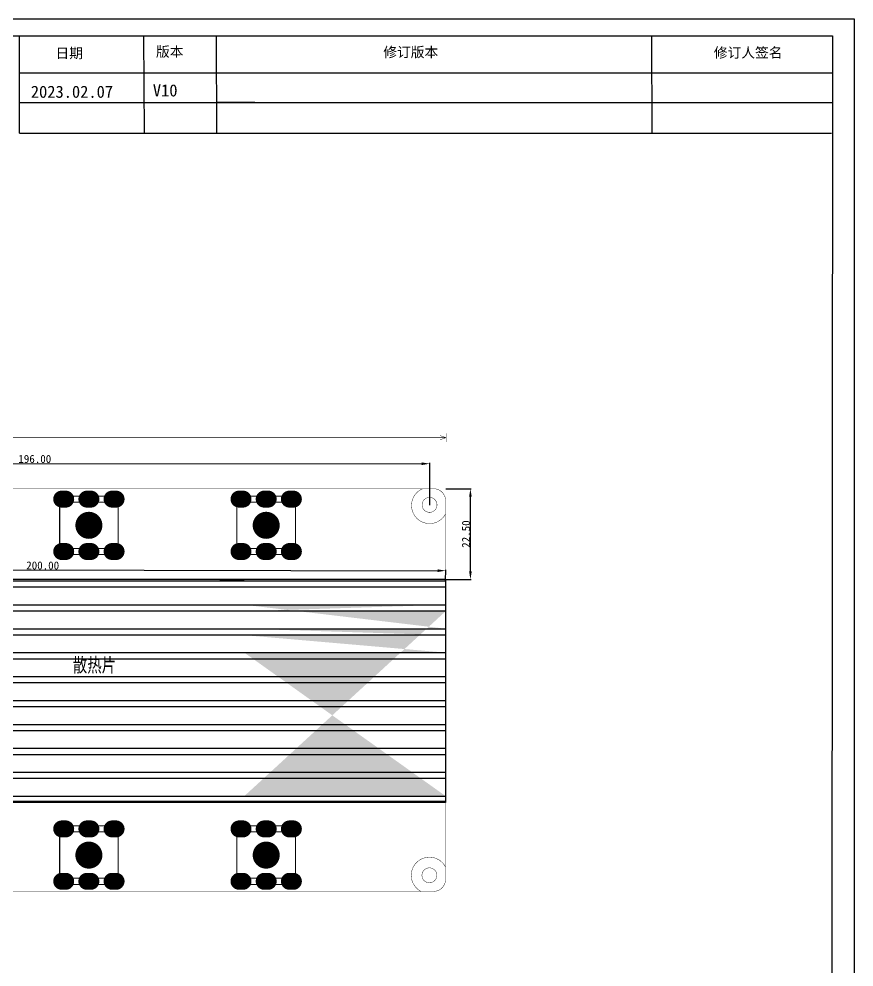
# Model space of a CAD drawing. Extents: x 146 to 716, y -182 to 207.
# Drawn here: x 508.9 to 716.1, y -27.9 to 207.4 of the extents above; entities that cross this region are included whole.
import ezdxf

# ---------------------------------------------------------------- set-up
doc = ezdxf.new("R2010")
doc.units = 0
doc.header["$MEASUREMENT"] = 0
doc.layers.get('0').update_dxf_attribs({"linetype": 'CONTINUOUS'})
doc.layers.get('Defpoints').update_dxf_attribs({"linetype": 'CONTINUOUS'})
for name, color, linetype in [('BOTTOMLAYER', 5, 'CONTINUOUS'), ('BOTTOMOVERLAY', 54, 'CONTINUOUS'), ('BOTTOMSOLDER', 6, 'CONTINUOUS'), ('KEEPOUTLAYER', 6, 'CONTINUOUS'), ('MULTILAYER', 9, 'CONTINUOUS'), ('TOPLAYER', 1, 'CONTINUOUS'), ('TOPOVERLAY', 2, 'CONTINUOUS'), ('TOPSOLDER', 216, 'CONTINUOUS')]:
    doc.layers.add(name, color=color, linetype=linetype)
doc.styles.add('W0$254', font='simplex', dxfattribs={"width": 0.75})
doc.dimstyles.get("Standard").update_dxf_attribs({"dimtxt": 0.18, "dimasz": 0.18, "dimexe": 0.18, "dimexo": 0.0625, "dimgap": 0.09, "dimtad": 0, "dimtih": 1, "dimtoh": 1, "dimdec": 4, "dimzin": 0, "dimdsep": 46, "dimtxsty": 'Standard', "dimcen": 0.09, "dimadec": 0, "dimazin": 0, "dimtfac": 1, "dimtdec": 4, "dimtofl": 0, "dimtmove": 0, "dimatfit": 0, "dimfxl": 1, "dimtolj": 1, "dimtzin": 0, "dimarcsym": 0})

# ---------------------------------------------------------------- blocks, each defined once
blk = doc.blocks.new('PCB_5_B_5')
at = {"layer": 'BOTTOMLAYER', "const_width": 4}
for points in [[(-6.5, 5.75), (-6.5, 6.75)], [(6.5, 5.75), (6.5, 6.75)], [(-6.5, -0.5), (-6.5, 0.5)], [(6.5, -0.5), (6.5, 0.5)], [(-6.5, -6.75), (-6.5, -5.75)], [(6.5, -6.75), (6.5, -5.75)]]:
    blk.add_lwpolyline(points, dxfattribs=at)
at = {"layer": 'BOTTOMLAYER'}
for points, const_width in [([(-7.5, 6.75, 1), (-5.5, 6.75, 1)], 2), ([(-7.5, 5.75, 1), (-5.5, 5.75, 1)], 2), ([(5.5, 6.75, 1), (7.5, 6.75, 1)], 2), ([(5.5, 5.75, 1), (7.5, 5.75, 1)], 2), ([(-7.5, 0.5, 1), (-5.5, 0.5, 1)], 2), ([(-1.63, 0, 1), (1.63, 0, 1)], 3.25), ([(5.5, 0.5, 1), (7.5, 0.5, 1)], 2), ([(-7.5, -0.5, 1), (-5.5, -0.5, 1)], 2), ([(5.5, -0.5, 1), (7.5, -0.5, 1)], 2), ([(-7.5, -5.75, 1), (-5.5, -5.75, 1)], 2), ([(5.5, -5.75, 1), (7.5, -5.75, 1)], 2), ([(-7.5, -6.75, 1), (-5.5, -6.75, 1)], 2), ([(5.5, -6.75, 1), (7.5, -6.75, 1)], 2)]:
    blk.add_lwpolyline(points, format="xyb", close=True, dxfattribs=dict(at, const_width=const_width))
at = {"layer": 'BOTTOMOVERLAY', "const_width": 0.25}
for points in [[(-7.25, 7.25), (7.25, 7.25)], [(-7.25, 7.25), (-7.25, -7.25)], [(-5.75, 7.25), (-5.75, -7.25)], [(5.75, 7.25), (5.75, -7.25)], [(7.25, 7.25), (7.25, -7.25)], [(-7.25, -7.25), (7.25, -7.25)]]:
    blk.add_lwpolyline(points, dxfattribs=at)
at = {"layer": 'BOTTOMOVERLAY', "const_width": 0.125}
for points in [[(-7.31, 7.25, 1), (-7.19, 7.25, 1)], [(-7.31, 7.25, 1), (-7.19, 7.25, 1)], [(-5.81, 7.25, 1), (-5.69, 7.25, 1)], [(5.69, 7.25, 1), (5.81, 7.25, 1)], [(7.19, 7.25, 1), (7.31, 7.25, 1)], [(7.19, 7.25, 1), (7.31, 7.25, 1)], [(-7.31, -7.25, 1), (-7.19, -7.25, 1)], [(-7.31, -7.25, 1), (-7.19, -7.25, 1)], [(-5.81, -7.25, 1), (-5.69, -7.25, 1)], [(5.69, -7.25, 1), (5.81, -7.25, 1)], [(7.19, -7.25, 1), (7.31, -7.25, 1)], [(7.19, -7.25, 1), (7.31, -7.25, 1)]]:
    blk.add_lwpolyline(points, format="xyb", close=True, dxfattribs=at)
at = {"layer": 'BOTTOMSOLDER', "const_width": 4.2}
for points in [[(-6.5, 5.75), (-6.5, 6.75)], [(6.5, 5.75), (6.5, 6.75)], [(-6.5, -0.5), (-6.5, 0.5)], [(6.5, -0.5), (6.5, 0.5)], [(-6.5, -6.75), (-6.5, -5.75)], [(6.5, -6.75), (6.5, -5.75)]]:
    blk.add_lwpolyline(points, dxfattribs=at)
at = {"layer": 'BOTTOMSOLDER'}
for points, const_width in [([(-7.55, 6.75, 1), (-5.45, 6.75, 1)], 2.1), ([(-7.55, 5.75, 1), (-5.45, 5.75, 1)], 2.1), ([(5.45, 6.75, 1), (7.55, 6.75, 1)], 2.1), ([(5.45, 5.75, 1), (7.55, 5.75, 1)], 2.1), ([(-7.55, 0.5, 1), (-5.45, 0.5, 1)], 2.1), ([(-1.68, 0, 1), (1.68, 0, 1)], 3.35), ([(5.45, 0.5, 1), (7.55, 0.5, 1)], 2.1), ([(-7.55, -0.5, 1), (-5.45, -0.5, 1)], 2.1), ([(5.45, -0.5, 1), (7.55, -0.5, 1)], 2.1), ([(-7.55, -5.75, 1), (-5.45, -5.75, 1)], 2.1), ([(-7.55, -6.75, 1), (-5.45, -6.75, 1)], 2.1), ([(5.45, -5.75, 1), (7.55, -5.75, 1)], 2.1), ([(5.45, -6.75, 1), (7.55, -6.75, 1)], 2.1)]:
    blk.add_lwpolyline(points, format="xyb", close=True, dxfattribs=dict(at, const_width=const_width))
at = {"layer": 'MULTILAYER', "const_width": 4}
for points in [[(-6.5, 5.75), (-6.5, 6.75)], [(6.5, 5.75), (6.5, 6.75)], [(-6.5, -0.5), (-6.5, 0.5)], [(6.5, -0.5), (6.5, 0.5)], [(-6.5, -6.75), (-6.5, -5.75)], [(6.5, -6.75), (6.5, -5.75)]]:
    blk.add_lwpolyline(points, dxfattribs=at)
at = {"layer": 'MULTILAYER'}
for points, const_width in [([(-7.5, 6.75, 1), (-5.5, 6.75, 1)], 2), ([(-7.5, 5.75, 1), (-5.5, 5.75, 1)], 2), ([(5.5, 6.75, 1), (7.5, 6.75, 1)], 2), ([(5.5, 5.75, 1), (7.5, 5.75, 1)], 2), ([(-7.5, 0.5, 1), (-5.5, 0.5, 1)], 2), ([(-1.63, 0, 1), (1.63, 0, 1)], 3.25), ([(5.5, 0.5, 1), (7.5, 0.5, 1)], 2), ([(-7.5, -0.5, 1), (-5.5, -0.5, 1)], 2), ([(5.5, -0.5, 1), (7.5, -0.5, 1)], 2), ([(-7.5, -5.75, 1), (-5.5, -5.75, 1)], 2), ([(5.5, -5.75, 1), (7.5, -5.75, 1)], 2), ([(-7.5, -6.75, 1), (-5.5, -6.75, 1)], 2), ([(5.5, -6.75, 1), (7.5, -6.75, 1)], 2)]:
    blk.add_lwpolyline(points, format="xyb", close=True, dxfattribs=dict(at, const_width=const_width))
at = {"layer": 'TOPLAYER', "const_width": 4}
for points in [[(-6.5, 5.75), (-6.5, 6.75)], [(6.5, 5.75), (6.5, 6.75)], [(-6.5, -0.5), (-6.5, 0.5)], [(6.5, -0.5), (6.5, 0.5)], [(-6.5, -6.75), (-6.5, -5.75)], [(6.5, -6.75), (6.5, -5.75)]]:
    blk.add_lwpolyline(points, dxfattribs=at)
at = {"layer": 'TOPLAYER'}
for points, const_width in [([(-7.5, 6.75, 1), (-5.5, 6.75, 1)], 2), ([(-7.5, 5.75, 1), (-5.5, 5.75, 1)], 2), ([(5.5, 6.75, 1), (7.5, 6.75, 1)], 2), ([(5.5, 5.75, 1), (7.5, 5.75, 1)], 2), ([(-7.5, 0.5, 1), (-5.5, 0.5, 1)], 2), ([(-1.63, 0, 1), (1.63, 0, 1)], 3.25), ([(5.5, 0.5, 1), (7.5, 0.5, 1)], 2), ([(-7.5, -0.5, 1), (-5.5, -0.5, 1)], 2), ([(5.5, -0.5, 1), (7.5, -0.5, 1)], 2), ([(-7.5, -5.75, 1), (-5.5, -5.75, 1)], 2), ([(5.5, -5.75, 1), (7.5, -5.75, 1)], 2), ([(-7.5, -6.75, 1), (-5.5, -6.75, 1)], 2), ([(5.5, -6.75, 1), (7.5, -6.75, 1)], 2)]:
    blk.add_lwpolyline(points, format="xyb", close=True, dxfattribs=dict(at, const_width=const_width))
at = {"layer": 'TOPSOLDER', "const_width": 4.2}
for points in [[(-6.5, 5.75), (-6.5, 6.75)], [(6.5, 5.75), (6.5, 6.75)], [(-6.5, -0.5), (-6.5, 0.5)], [(6.5, -0.5), (6.5, 0.5)], [(-6.5, -6.75), (-6.5, -5.75)], [(6.5, -6.75), (6.5, -5.75)]]:
    blk.add_lwpolyline(points, dxfattribs=at)
at = {"layer": 'TOPSOLDER'}
for points, const_width in [([(-7.55, 6.75, 1), (-5.45, 6.75, 1)], 2.1), ([(-7.55, 5.75, 1), (-5.45, 5.75, 1)], 2.1), ([(5.45, 6.75, 1), (7.55, 6.75, 1)], 2.1), ([(5.45, 5.75, 1), (7.55, 5.75, 1)], 2.1), ([(-7.55, 0.5, 1), (-5.45, 0.5, 1)], 2.1), ([(-1.68, 0, 1), (1.68, 0, 1)], 3.35), ([(5.45, 0.5, 1), (7.55, 0.5, 1)], 2.1), ([(-7.55, -0.5, 1), (-5.45, -0.5, 1)], 2.1), ([(5.45, -0.5, 1), (7.55, -0.5, 1)], 2.1), ([(-7.55, -5.75, 1), (-5.45, -5.75, 1)], 2.1), ([(-7.55, -6.75, 1), (-5.45, -6.75, 1)], 2.1), ([(5.45, -5.75, 1), (7.55, -5.75, 1)], 2.1), ([(5.45, -6.75, 1), (7.55, -6.75, 1)], 2.1)]:
    blk.add_lwpolyline(points, format="xyb", close=True, dxfattribs=dict(at, const_width=const_width))
blk = doc.blocks.new('*U58')
at = {"linetype": 'Continuous'}
for p, q in [((-101.04, 0.8), (98.96, 0.8)), ((98.96, -0.8), (-101.04, -0.8))]:
    blk.add_line(p, q, dxfattribs=at)
blk = doc.blocks.new('*U59')
at = {"color": 0, "linetype": 'ByBlock', "lineweight": -2, "transparency": 16777216}
for p in [(0, 53.4), (0, 47.47), (0, 41.53), (0, 35.6), (0, 29.67), (0, 23.73), (0, 17.8), (0, 11.87), (0, 5.93), (0, 0)]:
    blk.add_blockref('*U58', p, dxfattribs=at)
blk = doc.blocks.new('*D65')
at = {"color": 3, "linetype": 'Continuous', "lineweight": -2, "transparency": 16777216}
for p, q in [((414.82, 86.9), (414.83, 97.36)), ((416.83, 97.18), (608.83, 97.02)), ((610.82, 86.74), (610.83, 97.2))]:
    blk.add_line(p, q, dxfattribs=at)
at = {"color": 3, "linetype": 'Continuous', "lineweight": 30, "transparency": 16777216}
for points in [[(416.83, 97.51), (416.83, 96.85), (414.83, 97.18)], [(608.83, 97.35), (608.83, 96.69), (610.83, 97.02)]]:
    blk.add_solid(points, dxfattribs=at)
at = {"layer": 'Defpoints', "color": 0, "linetype": 'Continuous', "lineweight": 30, "transparency": 16777216}
for p in [(610.83, 97.02), (414.82, 86.84), (610.82, 86.68)]:
    blk.add_point(p, dxfattribs=at)
at = {"color": 3, "linetype": 'Continuous', "lineweight": 30, "transparency": 16777216, "insert": (512.83, 98.19), "char_height": 2, "attachment_point": 5, "rotation": 359.9519}
blk.add_mtext('\\A1;196.00', dxfattribs=at)
blk = doc.blocks.new('*D67')
at = {"color": 3, "linetype": 'Continuous', "lineweight": -2, "transparency": 16777216}
for p, q in [((614.85, 90.81), (621.11, 90.81)), ((620.93, 70.31), (620.93, 88.81)), ((614.85, 68.31), (621.11, 68.31))]:
    blk.add_line(p, q, dxfattribs=at)
at = {"color": 3, "linetype": 'Continuous', "lineweight": 30, "transparency": 16777216}
for points in [[(620.6, 88.81), (621.26, 88.81), (620.93, 90.81)], [(620.6, 70.31), (621.26, 70.31), (620.93, 68.31)]]:
    blk.add_solid(points, dxfattribs=at)
at = {"layer": 'Defpoints', "color": 0, "linetype": 'Continuous', "lineweight": 30, "transparency": 16777216}
for p in [(614.78, 90.81), (620.93, 90.81), (614.78, 68.31)]:
    blk.add_point(p, dxfattribs=at)
at = {"color": 3, "linetype": 'Continuous', "lineweight": 30, "transparency": 16777216, "insert": (619.84, 79.56), "char_height": 2, "attachment_point": 5, "rotation": 90}
blk.add_mtext('\\A1;22.50', dxfattribs=at)
blk = doc.blocks.new('*D72')
at = {"color": 3, "linetype": 'Continuous', "lineweight": -2, "transparency": 16777216}
for p, q in [((414.78, 68.38), (414.79, 71.02)), ((416.79, 70.84), (612.79, 70.48)), ((614.78, 68.01), (614.79, 70.66))]:
    blk.add_line(p, q, dxfattribs=at)
at = {"color": 3, "linetype": 'Continuous', "lineweight": 30, "transparency": 16777216}
for points in [[(416.79, 71.17), (416.79, 70.51), (414.79, 70.84)], [(612.79, 70.81), (612.79, 70.15), (614.79, 70.48)]]:
    blk.add_solid(points, dxfattribs=at)
at = {"layer": 'Defpoints', "color": 0, "linetype": 'Continuous', "lineweight": 30, "transparency": 16777216}
for p in [(414.78, 68.31), (614.79, 70.48), (614.78, 67.95)]:
    blk.add_point(p, dxfattribs=at)
at = {"color": 3, "linetype": 'Continuous', "lineweight": 30, "transparency": 16777216, "insert": (514.79, 71.75), "char_height": 2, "attachment_point": 5, "rotation": 359.8945}
blk.add_mtext('\\A1;200.00', dxfattribs=at)

msp = doc.modelspace()

# ---------------------------------------------------------------- hatches: boundary and pattern name
at = {"linetype": 'Continuous', "lineweight": 30}
h = msp.add_hatch(color=256, dxfattribs=at)
h.dxf.hatch_style = 1
edge = h.paths.add_edge_path()
edge.add_line((435.82439, 14.54533), (564.82439, 14.54533))
edge = h.paths.add_edge_path()
edge.add_line((564.82439, 12.94533), (435.82439, 12.94533))
edge = h.paths.add_edge_path()
edge.add_line((435.82439, 20.47866), (564.82439, 20.47866))
edge = h.paths.add_edge_path()
edge.add_line((564.82439, 18.87866), (435.82439, 18.87866))
edge = h.paths.add_edge_path()
edge.add_line((435.82439, 26.412), (564.82439, 26.412))
edge = h.paths.add_edge_path()
edge.add_line((564.82439, 24.812), (435.82439, 24.812))
edge = h.paths.add_edge_path()
edge.add_line((435.82439, 32.34533), (564.82439, 32.34533))
edge = h.paths.add_edge_path()
edge.add_line((564.82439, 30.74533), (435.82439, 30.74533))
edge = h.paths.add_edge_path()
edge.add_line((435.82439, 38.27866), (564.82439, 38.27866))
edge = h.paths.add_edge_path()
edge.add_line((564.82439, 36.67866), (435.82439, 36.67866))
edge = h.paths.add_edge_path()
edge.add_line((435.82439, 44.212), (564.82439, 44.212))
edge = h.paths.add_edge_path()
edge.add_line((564.82439, 42.612), (435.82439, 42.612))
edge = h.paths.add_edge_path()
edge.add_line((435.82439, 50.14533), (564.82439, 50.14533))
edge = h.paths.add_edge_path()
edge.add_line((564.82439, 48.54533), (435.82439, 48.54533))
edge = h.paths.add_edge_path()
edge.add_line((435.82439, 56.07866), (564.82439, 56.07866))
edge = h.paths.add_edge_path()
edge.add_line((564.82439, 54.47866), (435.82439, 54.47866))
edge = h.paths.add_edge_path()
edge.add_line((435.82439, 62.012), (564.82439, 62.012))
edge = h.paths.add_edge_path()
edge.add_line((564.82439, 60.412), (435.82439, 60.412))
edge = h.paths.add_edge_path()
edge.add_line((435.82439, 67.94533), (564.82439, 67.94533))
edge = h.paths.add_edge_path()
edge.add_line((564.82439, 66.34533), (435.82439, 66.34533))
h.paths.add_polyline_path([(614.78402, 13.31372), (564.82439, 13.31372)])
edge = h.paths.add_edge_path()
edge.add_line((614.78402, 68.31372), (614.78402, 13.31372))
edge.add_line((614.78402, 68.31372), (614.78402, 13.31372))
edge = h.paths.add_edge_path()
edge.add_line((564.82439, 68.31372), (614.78402, 68.31372))
edge.add_line((564.82439, 68.31372), (614.78402, 68.31372))
h.paths.add_polyline_path([(564.82439, 62.012), (614.78107, 62.012)], flags=17)
edge = h.paths.add_edge_path()
edge.add_line((564.82439, 14.54533), (614.78402, 14.54533))
edge.add_line((564.82439, 50.14533), (614.78402, 50.14533))
edge.add_line((564.82439, 54.47866), (614.78402, 54.47866))
edge.add_line((564.82439, 56.07866), (614.78402, 56.07866))
edge.add_line((564.82439, 62.012), (614.78107, 62.012))
edge.add_line((564.82439, 60.412), (614.78031, 60.412))
h.paths.add_polyline_path([(520.49106, 69.39193), (530.15772, 69.39193), (530.15772, 72.39193), (520.49106, 72.39193)], flags=9)

# ---------------------------------------------------------------- linework, layer by layer
at = {"linetype": 'Continuous'}
for p, q in [((145.92121, 207.3682), (710.81429, 207.3682)), ((710.81429, 207.3682), (716.12338, 207.3682)), ((716.12338, 207.3682), (716.12338, -181.57593)), ((150.01291, 203.22198), (710.81016, 203.22198)), ((509.05366, 194.02242), (509.05366, 203.22198)), ((509.05366, 203.22198), (539.82876, 203.22198)), ((539.82876, 203.22198), (539.94327, 179)), ((557.98409, 179), (557.95657, 203.22198)), ((557.95657, 203.22198), (665.88023, 203.22198)), ((665.88023, 203.22198), (665.94167, 179)), ((710.81016, 203.22198), (710.49589, -111.78863)), ((509, 179), (509.05366, 194.02242)), ((539.82876, 186.62406), (567.44205, 186.62406)), ((567.44205, 186.62406), (557.95657, 186.62406))]:
    msp.add_line(p, q, dxfattribs=at)
for p, q in [((509.05366, 194.02242), (710.61698, 194.02242)), ((509.05366, 186.62406), (710.61698, 186.62406)), ((509, 179), (710.56332, 179)), ((564.82439, 68.28089), (564.82439, 68.28089))]:
    msp.add_line(p, q)
at = {"linetype": 'Continuous', "lineweight": 30}
for p, q in [((614.78105, 68.31372), (414.78105, 68.31372)), ((614.78105, 68.31372), (435.82439, 68.31372)), ((558.71053, 68.31372), (564.82439, 68.28089)), ((614.78105, 68.31372), (614.78402, 12.94533)), ((414.78105, 13.31372), (614.7582, 13.31372)), ((614.78402, 12.94533), (614.7582, 13.31372))]:
    msp.add_line(p, q, dxfattribs=at)
at = {"layer": 'KEEPOUTLAYER', "const_width": 0.1}
for points in [[(431.92949, 103.48468), (614.92184, 103.48468)], [(613.39784, 103.99268), (614.92184, 103.48468)], [(613.39784, 102.97668), (614.92184, 103.48468)], [(614.92184, 102.48467), (614.92184, 104.48468)], [(267.82439, 90.84111), (611.79317, 90.80342)], [(614.77643, -6.14523), (614.77643, 87.85477)], [(267.82439, -9.15889), (611.74909, -9.10889)]]:
    msp.add_lwpolyline(points, dxfattribs=at)
at = {"layer": 'KEEPOUTLAYER'}
for points, const_width in [([(613.37284, 103.99268, 1), (613.42284, 103.99268, 1)], 0.05), ([(614.89684, 104.48468, 1), (614.94684, 104.48468, 1)], 0.05), ([(614.89684, 103.48468, 1), (614.94684, 103.48468, 1)], 0.05), ([(614.89684, 103.48468, 1), (614.94684, 103.48468, 1)], 0.05), ([(614.89684, 103.48468, 1), (614.94684, 103.48468, 1)], 0.05), ([(613.37284, 102.97668, 1), (613.42284, 102.97668, 1)], 0.05), ([(614.89684, 102.48467, 1), (614.94684, 102.48467, 1)], 0.05), ([(612.64317, 86.80343, 1), (608.94317, 86.80343, 1)], 0.1), ([(612.59908, -5.10889, 1), (608.89909, -5.10889, 1)], 0.1), ([(614.70838, -3.01713, 1), (614.75838, -3.01713, 1)], 0.05), ([(608.87409, -5.10889, 1), (608.92409, -5.10889, 1)], 0.05), ([(612.57409, -5.10889, 1), (612.62408, -5.10889, 1)], 0.05), ([(608.63233, -9.09318, 1), (608.68233, -9.09318, 1)], 0.05), ([(611.72409, -9.10889, 1), (611.77408, -9.10889, 1)], 0.05), ([(611.72409, -9.10889, 1), (611.77408, -9.10889, 1)], 0.05)]:
    msp.add_lwpolyline(points, format="xyb", close=True, dxfattribs=dict(at, const_width=const_width))
at = {"layer": 'KEEPOUTLAYER', "const_width": 0.1}
for points in [[(614.78263, 84.58319, -1.430823697), (609.09744, 90.80938)], [(611.79317, 90.80342, -0.417926683), (614.77748, 87.80342)], [(608.65733, -9.09318, -1.358860869), (614.73338, -3.01713)], [(614.77408, -6.10889, -0.408358058), (611.74909, -9.10889)]]:
    msp.add_lwpolyline(points, format="xyb", dxfattribs=at)
at = {"layer": 'TOPOVERLAY', "const_width": 0.1}
msp.add_lwpolyline([(608.65733, -9.09318, -1.358860869), (614.73338, -3.01713)], format="xyb", dxfattribs=at)
at = {"layer": 'TOPOVERLAY', "const_width": 0.05}
for points in [[(614.70838, -3.01713, 1), (614.75838, -3.01713, 1)], [(608.63233, -9.09318, 1), (608.68233, -9.09318, 1)]]:
    msp.add_lwpolyline(points, format="xyb", close=True, dxfattribs=at)

# ---------------------------------------------------------------- block references
at = {"rotation": 90}
for p in [(526.25191, 81.73152), (570.25191, 81.73152), (526.25191, -0.09766), (570.25191, -0.09766)]:
    msp.add_blockref('PCB_5_B_5', p, dxfattribs=at)
at = {"linetype": 'Continuous'}
msp.add_blockref('*U59', (515.82439, 13.74533), dxfattribs=at)

# ---------------------------------------------------------------- texts
at = {"linetype": 'Continuous', "attachment_point": 1}
for s, insert, char_height, width in [('{\\fSimSun|b1|i0|c134|p2;日期}', (517.95614, 200.1411), 2.5, 16.8287977), ('{\\fSimSun|b1|i0|c134|p2;版本}', (542.89642, 200.5043), 2.5, 16.8287977), ('{\\fSimSun|b1|i0|c134|p2;修订版本}', (599.30602, 200.40047), 2.5, 16.8287977), ('{\\fSimSun|b1|i0|c134|p2;修订人签名}', (681.3233, 200.2639), 2.5, 22.7899561), ('\\A1;2023.02.07', (511.84519, 190.80953), 3, 32.5404087), ('V10', (542.12345, 191.14376), 3, 12.7387517)]:
    msp.add_mtext(s, dxfattribs=dict(at, insert=insert, char_height=char_height, width=width))
at = {"linetype": 'Continuous', "insert": (522.25994, 48.83511), "char_height": 3.5, "attachment_point": 1, "style": 'W0$254'}
msp.add_mtext_dynamic_manual_height_columns('{\\fSimSun|b0|i0|c134|p2;散热片}', width=36.3065392, gutter_width=1, heights=[0], dxfattribs=at)

# ---------------------------------------------------------------- dimensions: what is measured, and where the dimension line sits
at = {"linetype": 'Continuous', "lineweight": 30}
for p1, p2, distance, picture, middle in [((414.82439, 86.84111), (610.82432, 86.67647), 10.34039, '*D65', (512.83396, 98.18918)), ((414.78105, 68.31372), (614.78107, 67.94533), 2.53062, '*D72', (514.78772, 71.75014))]:
    dim = msp.add_aligned_dim(p1=p1, p2=p2, distance=distance, dimstyle='Standard', override={"dimtxt": 2, "dimasz": 2, "dimtad": 1, "dimtih": 0, "dimtoh": 0, "dimdec": 2, "dimclrd": 3, "dimclre": 3, "dimclrt": 3, "dimtdec": 2, "dimatfit": 3, "dimarcsym": 1}, dxfattribs=at)
    dim.commit()
    dim.dimension.update_dxf_attribs({"geometry": picture, "text_midpoint": middle})
dim = msp.add_linear_dim(base=(620.92953, 90.81372), p1=(614.78402, 68.31372), p2=(614.78402, 90.81372), angle=90, dimstyle='Standard', override={"dimtxt": 2, "dimasz": 2, "dimtad": 1, "dimtih": 0, "dimtoh": 0, "dimdec": 2, "dimclrd": 3, "dimclre": 3, "dimclrt": 3, "dimtdec": 2, "dimatfit": 3, "dimarcsym": 1}, dxfattribs=at)
dim.commit()
dim.dimension.update_dxf_attribs({"geometry": '*D67', "text_midpoint": (619.83953, 79.56372)})

doc.saveas('drawing.dxf')
